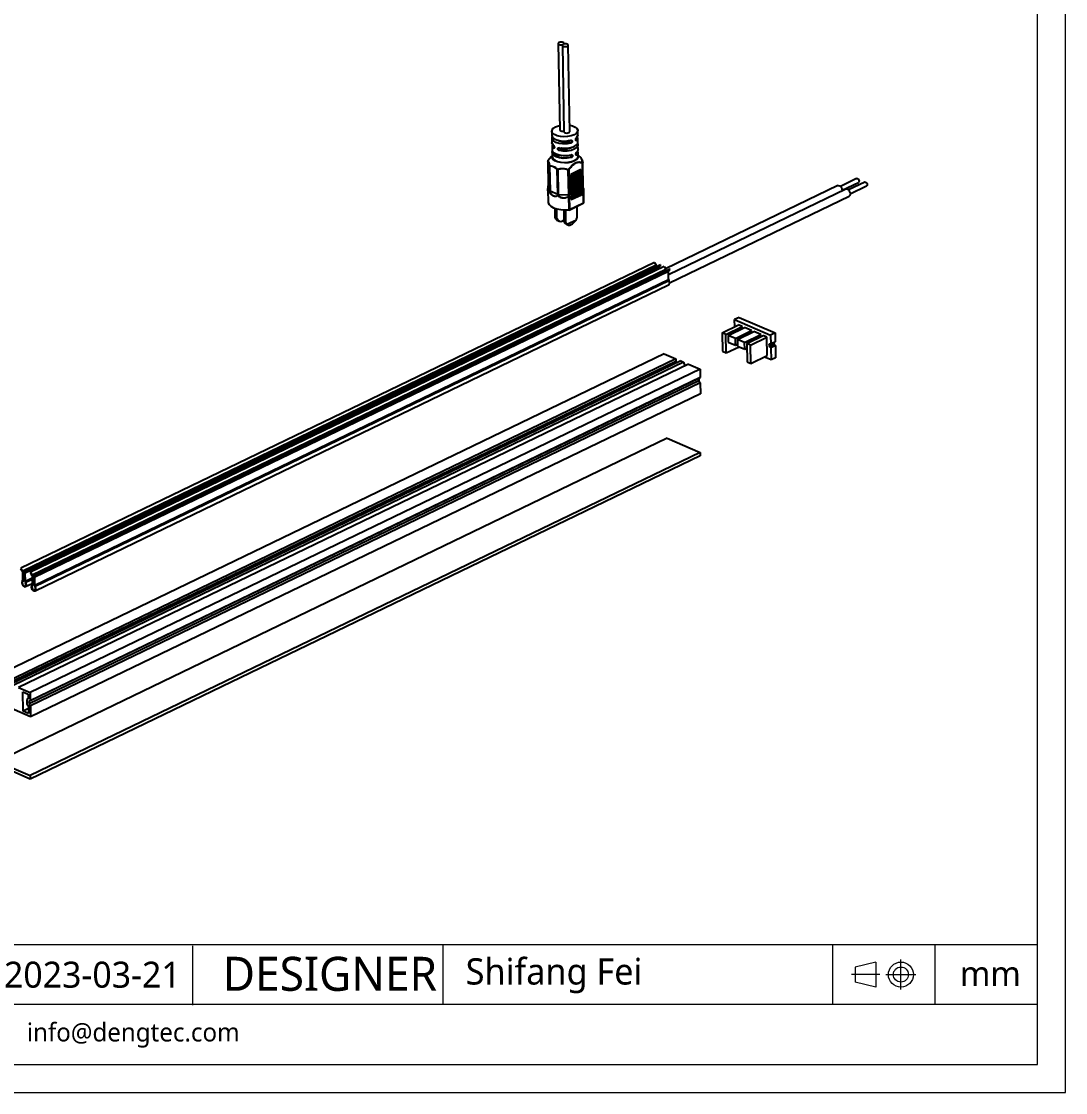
# Model space of a CAD drawing. Header units: millimetres. Extents: x 978 to 1917, y -47 to 489.
# Drawn here: x 1289.3 to 1450.3, y -46.7 to 118.5 of the extents above; entities that cross this region are included whole.
import ezdxf

# ---------------------------------------------------------------- set-up
doc = ezdxf.new("R2010")
doc.units = ezdxf.units.MM
doc.layers.get('Defpoints').update_dxf_attribs({"color": 6, "lineweight": 9})
doc.layers.add('SolidLine', color=7, linetype='Continuous', lineweight=30)
doc.styles.add('微软雅黑-Light', font='')
doc.styles.get('微软雅黑-Light').set_extended_font_data('Microsoft YaHei Light')

msp = doc.modelspace()

# ---------------------------------------------------------------- linework, layer by layer
at = {"layer": 'Defpoints'}
for p, q in [((1003.22, -23.873), (1445.975, -23.873)), ((1315.683, -24.057), (1315.683, -33.221)), ((1354.289, -23.873), (1354.289, -33.13)), ((1414.381, -23.873), (1414.381, -33.13)), ((1430.179, -23.873), (1430.179, -33.13)), ((1424.939, -30.816), (1424.939, -26.187)), ((1421.084, -26.573), (1417.904, -27.344)), ((1417.904, -27.344), (1417.904, -29.659)), ((1421.096, -26.569), (1421.096, -30.43)), ((1421.693, -28.501), (1417.307, -28.501)), ((1421.096, -30.43), (1417.904, -29.659)), ((1422.625, -28.501), (1427.253, -28.501)), ((1445.975, -33.13), (1072.641, -33.13))]:
    msp.add_line(p, q, dxfattribs=at)
for points in [[(1450.34, -46.706), (1450.34, 271.894), (998.9, 271.894), (998.9, -46.706)], [(1446.02, -42.386), (1446.02, 267.574), (1003.22, 267.574), (1003.22, -42.386)]]:
    msp.add_lwpolyline(points, close=True, dxfattribs=at)
for radius in [1.928, 1.157]:
    msp.add_circle((1424.939, -28.501), radius, dxfattribs=at)
at = {"layer": 'SolidLine', "color": 7, "linetype": 'Continuous', "lineweight": 25}
for p, q in [((1372.086, 115.093), (1372.318, 101.753)), ((1372.739, 114.811), (1372.971, 101.47)), ((1372.755, 114.924), (1372.791, 114.909)), ((1372.755, 114.924), (1372.756, 114.868)), ((1372.97, 114.995), (1372.934, 115.01)), ((1372.987, 114.999), (1372.986, 115.108)), ((1373.871, 101.486), (1373.639, 114.826)), ((1371.095, 101.585), (1371.106, 100.918)), ((1375.106, 100.987), (1375.094, 101.654)), ((1371.114, 100.473), (1371.126, 99.806)), ((1371.133, 99.361), (1371.145, 98.694)), ((1374.038, 99.71), (1373.452, 99.962)), ((1375.125, 99.876), (1375.114, 100.543)), ((1375.144, 98.764), (1375.133, 99.431)), ((1371.035, 97.65), (1370.494, 97.007)), ((1371.161, 97.788), (1371.028, 97.656)), ((1371.153, 98.25), (1371.164, 97.615)), ((1371.377, 98.277), (1371.378, 98.254)), ((1372.825, 98.838), (1372.254, 98.563)), ((1374.076, 97.486), (1373.906, 97.56)), ((1374.129, 97.844), (1374.293, 97.773)), ((1374.927, 98.315), (1374.927, 98.336)), ((1375.163, 97.684), (1375.152, 98.319)), ((1375.606, 97.442), (1375.16, 97.858)), ((1370.471, 96.944), (1370.537, 93.112)), ((1370.472, 96.937), (1370.539, 93.105)), ((1370.799, 92.367), (1370.733, 96.193)), ((1370.761, 96.168), (1370.828, 92.342)), ((1375.924, 92.784), (1375.858, 96.616)), ((1375.953, 92.817), (1375.886, 96.649)), ((1372.017, 91.828), (1371.95, 95.654)), ((1372.007, 95.642), (1372.073, 91.816)), ((1373.702, 91.738), (1373.636, 95.57)), ((1373.72, 95.585), (1373.787, 91.753)), ((1375.589, 95.631), (1374.019, 94.873)), ((1374.019, 94.873), (1374.021, 94.744)), ((1375.592, 95.453), (1374.022, 94.695)), ((1374.022, 94.695), (1374.024, 94.566)), ((1375.595, 95.275), (1374.025, 94.517)), ((1374.025, 94.517), (1374.027, 94.388)), ((1375.598, 95.097), (1374.028, 94.339)), ((1374.028, 94.339), (1374.03, 94.21)), ((1375.602, 94.919), (1374.031, 94.162)), ((1375.605, 94.742), (1374.034, 93.984)), ((1375.608, 94.564), (1374.037, 93.806)), ((1374.039, 94.747), (1375.609, 95.505)), ((1375.611, 94.386), (1374.04, 93.628)), ((1374.042, 94.569), (1375.612, 95.327)), ((1375.614, 94.208), (1374.043, 93.45)), ((1374.045, 94.391), (1375.616, 95.149)), ((1374.048, 94.213), (1375.619, 94.971)), ((1374.051, 94.035), (1375.622, 94.793)), ((1374.054, 93.857), (1375.625, 94.615)), ((1374.057, 93.68), (1375.628, 94.437)), ((1374.06, 93.502), (1375.631, 94.26)), ((1418.111, 94.262), (1415.605, 93.053)), ((1370.539, 93.105), (1370.799, 92.367)), ((1374.031, 94.162), (1374.033, 94.032)), ((1374.034, 93.984), (1374.036, 93.855)), ((1374.037, 93.806), (1374.039, 93.677)), ((1374.04, 93.628), (1374.042, 93.499)), ((1374.043, 93.45), (1374.046, 93.321)), ((1375.617, 94.03), (1374.046, 93.272)), ((1374.046, 93.272), (1374.049, 93.143)), ((1375.62, 93.852), (1374.049, 93.094)), ((1374.049, 93.094), (1374.052, 92.965)), ((1375.623, 93.674), (1374.053, 92.916)), ((1374.053, 92.916), (1374.055, 92.787)), ((1375.626, 93.496), (1374.056, 92.739)), ((1374.056, 92.739), (1374.058, 92.61)), ((1375.629, 93.319), (1374.059, 92.561)), ((1374.059, 92.561), (1374.061, 92.432)), ((1375.632, 93.141), (1374.062, 92.383)), ((1374.064, 93.324), (1375.634, 94.082)), ((1375.636, 92.963), (1374.065, 92.205)), ((1374.067, 93.146), (1375.637, 93.904)), ((1375.639, 92.785), (1374.068, 92.027)), ((1374.07, 92.968), (1375.64, 93.726)), ((1375.642, 92.607), (1374.071, 91.849)), ((1374.073, 92.79), (1375.643, 93.548)), ((1374.076, 92.612), (1375.647, 93.37)), ((1374.079, 92.434), (1375.65, 93.192)), ((1374.082, 92.257), (1375.653, 93.014)), ((1374.085, 92.079), (1375.656, 92.837)), ((1374.088, 91.901), (1375.659, 92.659)), ((1375.977, 90.507), (1375.94, 92.631)), ((1375.967, 92.681), (1375.966, 92.685)), ((1375.967, 92.656), (1376.004, 90.532)), ((1376.034, 90.728), (1376.002, 92.589)), ((1415.199, 93.162), (1388.627, 80.34)), ((1416.452, 92.621), (1389.096, 79.421)), ((1415.888, 92.467), (1418.393, 93.676)), ((1419.363, 93.721), (1416.858, 92.512)), ((1417.141, 91.926), (1419.646, 93.135)), ((1370.503, 92.493), (1370.535, 90.633)), ((1370.828, 92.342), (1372.017, 91.828)), ((1372.073, 91.816), (1373.702, 91.738)), ((1373.76, 89.449), (1373.723, 91.573)), ((1373.777, 91.587), (1373.814, 89.463)), ((1374.062, 92.383), (1374.064, 92.254)), ((1374.065, 92.205), (1374.067, 92.076)), ((1374.068, 92.027), (1374.07, 91.898)), ((1374.071, 91.849), (1374.073, 91.72)), ((1375.645, 92.429), (1374.074, 91.671)), ((1374.074, 91.671), (1374.076, 91.542)), ((1375.648, 92.251), (1374.077, 91.494)), ((1374.077, 91.494), (1374.08, 91.364)), ((1375.651, 92.074), (1374.08, 91.316)), ((1374.08, 91.316), (1374.083, 91.187)), ((1375.654, 91.896), (1374.084, 91.138)), ((1374.084, 91.138), (1374.086, 91.009)), ((1374.091, 91.723), (1375.662, 92.481)), ((1374.094, 91.545), (1375.665, 92.303)), ((1374.098, 91.367), (1375.668, 92.125)), ((1374.101, 91.189), (1375.671, 91.947)), ((1374.104, 91.012), (1375.674, 91.769)), ((1389.259, 78.167), (1416.973, 91.54)), ((1371.625, 88.216), (1371.6, 89.664)), ((1371.894, 88.1), (1371.868, 89.584)), ((1373.014, 87.616), (1372.983, 89.427)), ((1373.283, 87.5), (1373.249, 89.423)), ((1373.786, 89.404), (1375.949, 90.447)), ((1373.814, 89.463), (1375.977, 90.507)), ((1375.028, 88.342), (1374.999, 89.989)), ((1376.004, 90.532), (1376.034, 90.728)), ((1371.625, 88.216), (1371.894, 88.1)), ((1372.017, 87.778), (1372.237, 87.683)), ((1373.014, 87.616), (1373.283, 87.5)), ((1373.44, 87.218), (1374.883, 87.914)), ((1373.358, 87.199), (1373.578, 87.104)), ((1386.946, 81.324), (1289.218, 34.167)), ((1386.946, 81.324), (1387.217, 80.879)), ((1387.217, 80.879), (1289.489, 33.723)), ((1387.261, 80.735), (1289.533, 33.579)), ((1387.619, 80.581), (1289.891, 33.424)), ((1387.639, 80.635), (1289.911, 33.478)), ((1387.847, 80.934), (1290.119, 33.778)), ((1387.899, 80.85), (1290.171, 33.693)), ((1388.413, 80.69), (1290.686, 33.533)), ((1388.685, 80.245), (1290.957, 33.089)), ((1388.729, 80.102), (1291.001, 32.945)), ((1389.087, 79.947), (1291.359, 32.79)), ((1389.106, 80.001), (1291.379, 32.844)), ((1389.314, 80.301), (1291.587, 33.144)), ((1389.366, 80.216), (1291.638, 33.059)), ((1387.261, 80.735), (1387.263, 80.653)), ((1387.624, 80.309), (1387.619, 80.581)), ((1387.639, 80.635), (1387.899, 80.85)), ((1387.899, 80.85), (1387.847, 80.934)), ((1388.413, 80.69), (1388.685, 80.245)), ((1388.729, 80.102), (1388.73, 80.019)), ((1389.109, 78.659), (1389.087, 79.947)), ((1389.106, 80.001), (1389.366, 80.216)), ((1389.366, 80.216), (1389.314, 80.301)), ((1389.109, 78.659), (1291.381, 31.502)), ((1291.392, 30.691), (1389.119, 77.848)), ((1389.159, 78.487), (1291.432, 31.33)), ((1399.995, 72.849), (1399.297, 72.513)), ((1399.995, 72.849), (1405.543, 70.453)), ((1397.384, 70.467), (1399.897, 71.679)), ((1397.957, 70.219), (1400.47, 71.432)), ((1398.297, 70.072), (1400.81, 71.285)), ((1399.297, 72.513), (1404.845, 70.116)), ((1399.316, 71.399), (1399.297, 72.513)), ((1400.47, 71.432), (1399.897, 71.679)), ((1400.475, 71.124), (1400.47, 71.432)), ((1401.92, 70.806), (1400.81, 71.285)), ((1397.957, 70.219), (1397.384, 70.467)), ((1397.384, 70.467), (1397.434, 67.621)), ((1398.007, 67.374), (1397.957, 70.219)), ((1398.297, 70.072), (1398.315, 69.05)), ((1399.407, 69.593), (1398.297, 70.072)), ((1399.407, 69.593), (1401.92, 70.806)), ((1399.424, 68.57), (1399.407, 69.593)), ((1399.729, 69.454), (1402.242, 70.667)), ((1400.838, 68.975), (1399.729, 69.454)), ((1399.729, 69.454), (1399.747, 68.431)), ((1400.838, 68.975), (1403.351, 70.187)), ((1401.178, 68.828), (1403.691, 70.04)), ((1401.751, 68.58), (1404.264, 69.793)), ((1401.925, 70.514), (1401.92, 70.806)), ((1403.351, 70.187), (1402.242, 70.667)), ((1403.357, 69.879), (1403.351, 70.187)), ((1404.264, 69.793), (1403.691, 70.04)), ((1404.314, 66.947), (1404.264, 69.793)), ((1405.543, 70.453), (1404.845, 70.116)), ((1404.845, 70.116), (1404.869, 68.738)), ((1405.543, 70.453), (1405.567, 69.074)), ((1398.007, 67.374), (1399.985, 68.328)), ((1398.315, 69.05), (1399.424, 68.57)), ((1399.424, 68.57), (1399.742, 68.723)), ((1399.747, 68.431), (1400.856, 67.952)), ((1400.856, 67.952), (1400.838, 68.975)), ((1400.856, 67.952), (1401.191, 68.113)), ((1401.195, 67.897), (1400.956, 68)), ((1401.751, 68.58), (1401.178, 68.828)), ((1401.178, 68.828), (1401.228, 65.982)), ((1401.801, 65.735), (1401.751, 68.58)), ((1405.338, 68.953), (1404.64, 68.616)), ((1404.64, 68.616), (1404.642, 68.482)), ((1404.642, 68.482), (1405.34, 68.819)), ((1404.869, 68.738), (1404.815, 68.761)), ((1405.523, 68.52), (1404.825, 68.183)), ((1404.825, 68.183), (1404.879, 68.159)), ((1404.869, 68.738), (1405.567, 69.074)), ((1405.577, 68.496), (1404.879, 68.159)), ((1404.879, 68.159), (1404.911, 66.292)), ((1405.338, 68.964), (1405.338, 68.953)), ((1405.34, 68.819), (1405.338, 68.953)), ((1405.577, 68.496), (1405.523, 68.52)), ((1405.577, 68.496), (1405.609, 66.629)), ((1388.447, 67.238), (1285.134, 17.387)), ((1390.236, 66.465), (1286.924, 16.614)), ((1390.988, 66.14), (1287.676, 16.289)), ((1388.447, 67.238), (1390.236, 66.465)), ((1390.236, 66.465), (1390.243, 66.065)), ((1390.988, 66.14), (1391.417, 65.955)), ((1397.434, 67.621), (1398.007, 67.374)), ((1401.801, 65.735), (1404.314, 66.947)), ((1404.911, 66.292), (1403.879, 66.738)), ((1405.609, 66.629), (1404.911, 66.292)), ((1390.243, 66.065), (1286.931, 16.214)), ((1391.417, 65.955), (1288.105, 16.104)), ((1392.169, 65.63), (1288.857, 15.779)), ((1393.959, 64.857), (1290.647, 15.006)), ((1389.926, 65.912), (1389.931, 65.631)), ((1391.417, 65.955), (1391.639, 65.374)), ((1392.169, 65.63), (1393.959, 64.857)), ((1393.959, 64.857), (1393.981, 63.568)), ((1401.228, 65.982), (1401.801, 65.735)), ((1393.77, 63.437), (1290.458, 13.585)), ((1393.776, 63.084), (1290.464, 13.233)), ((1393.981, 63.568), (1290.669, 13.716)), ((1393.981, 63.568), (1393.77, 63.437)), ((1393.77, 63.437), (1393.776, 63.084)), ((1393.776, 63.084), (1393.995, 62.767)), ((1393.995, 62.767), (1290.683, 12.916)), ((1393.995, 62.767), (1394.025, 61.078)), ((1394.025, 61.078), (1290.712, 11.226)), ((1388.886, 54.231), (1285.574, 4.38)), ((1388.886, 54.231), (1393.969, 52.035)), ((1393.969, 52.035), (1290.657, 2.184)), ((1393.978, 51.502), (1290.666, 1.651)), ((1393.969, 52.035), (1393.978, 51.502)), ((1289.169, 34.126), (1289.44, 33.682)), ((1289.218, 34.167), (1289.489, 33.723)), ((1289.462, 33.61), (1289.484, 32.321)), ((1289.533, 33.579), (1289.556, 32.29)), ((1289.842, 32.167), (1289.82, 33.455)), ((1289.86, 33.563), (1290.119, 33.778)), ((1289.914, 32.136), (1289.891, 33.424)), ((1289.911, 33.478), (1290.171, 33.693)), ((1290.171, 33.693), (1290.119, 33.778)), ((1290.686, 33.533), (1290.636, 33.492)), ((1290.636, 33.492), (1290.907, 33.048)), ((1290.686, 33.533), (1290.957, 33.089)), ((1291.327, 32.929), (1291.587, 33.144)), ((1291.379, 32.844), (1291.638, 33.059)), ((1291.638, 33.059), (1291.587, 33.144)), ((1289.924, 31.325), (1290.95, 31.82)), ((1290.929, 32.976), (1290.952, 31.687)), ((1291.001, 32.945), (1291.023, 31.657)), ((1291.31, 31.533), (1291.287, 32.821)), ((1291.381, 31.502), (1291.359, 32.79)), ((1288.857, 15.779), (1290.647, 15.006)), ((1289.56, 12.121), (1289.508, 15.1)), ((1289.508, 15.1), (1290.332, 14.745)), ((1290.647, 15.006), (1290.669, 13.716)), ((1290.712, 11.226), (1285.2, 13.607)), ((1290.344, 14.042), (1290.133, 13.911)), ((1290.133, 13.911), (1290.146, 13.185)), ((1290.332, 14.745), (1290.344, 14.042)), ((1290.669, 13.716), (1290.458, 13.585)), ((1290.458, 13.585), (1290.464, 13.233)), ((1290.464, 13.233), (1290.683, 12.916)), ((1290.37, 12.512), (1289.56, 12.121)), ((1290.383, 11.766), (1289.56, 12.121)), ((1290.146, 13.185), (1290.364, 12.868)), ((1290.364, 12.868), (1290.383, 11.766)), ((1290.683, 12.916), (1290.712, 11.226)), ((1285.574, 4.38), (1290.657, 2.184)), ((1290.666, 1.651), (1285.583, 3.846)), ((1290.657, 2.184), (1290.666, 1.651))]:
    msp.add_line(p, q, dxfattribs=at)
at = {"layer": 'SolidLine', "color": 8, "linetype": 'Continuous', "lineweight": 25}
for p, q in [((1374.255, 99.996), (1373.939, 100.133)), ((1374.789, 100.183), (1374.91, 100.131)), ((1371.36, 98.949), (1371.483, 99.009)), ((1372.336, 98.99), (1372.026, 98.841)), ((1374.828, 97.96), (1374.949, 97.907)), ((1289.84, 32.275), (1289.493, 32.108)), ((1289.838, 32.426), (1289.556, 32.29)), ((1290.935, 32.629), (1289.914, 32.136)), ((1290.939, 32.434), (1289.964, 31.964)), ((1291.308, 31.642), (1290.96, 31.474)), ((1291.305, 31.793), (1291.023, 31.657))]:
    msp.add_line(p, q, dxfattribs=at)
at = {"layer": 'SolidLine', "color": 7, "linetype": 'Continuous', "lineweight": 25, "flags": 128}
for points in [[(1372.934, 115.01), (1372.984, 115.091), (1372.961, 115.173), (1372.868, 115.244), (1372.721, 115.291), (1372.543, 115.306), (1372.364, 115.288), (1372.214, 115.24), (1372.115, 115.168), (1372.086, 115.086), (1372.131, 115.006), (1372.241, 114.941), (1372.4, 114.903), (1372.581, 114.897), (1372.755, 114.924)], [(1372.791, 114.909), (1372.741, 114.828), (1372.764, 114.746), (1372.856, 114.675), (1373.004, 114.628), (1373.181, 114.613), (1373.36, 114.63), (1373.511, 114.679), (1373.609, 114.751), (1373.639, 114.833), (1373.594, 114.913), (1373.484, 114.978), (1373.324, 115.016), (1373.143, 115.022), (1372.97, 114.995)], [(1373.854, 102.475), (1374.273, 102.374), (1374.68, 102.198), (1374.959, 101.975), (1375.087, 101.724), (1375.054, 101.463), (1374.862, 101.216), (1374.526, 101.001), (1374.075, 100.836), (1373.544, 100.735), (1372.977, 100.705), (1372.419, 100.75), (1371.916, 100.865), (1371.509, 101.041), (1371.23, 101.264), (1371.102, 101.515), (1371.135, 101.775), (1371.327, 102.023), (1371.663, 102.238), (1371.663, 102.238)], [(1371.663, 102.238), (1372.114, 102.403), (1372.306, 102.449)], [(1371.106, 100.918), (1371.136, 100.769), (1371.337, 100.502), (1371.71, 100.279), (1372.219, 100.121), (1372.815, 100.044), (1373.438, 100.056), (1374.03, 100.154)], [(1372.318, 101.753), (1372.318, 101.746), (1372.363, 101.665), (1372.473, 101.601), (1372.632, 101.563), (1372.814, 101.557), (1372.969, 101.579)], [(1372.971, 101.47), (1372.996, 101.406), (1373.088, 101.335), (1373.236, 101.288), (1373.413, 101.273), (1373.592, 101.29), (1373.743, 101.339), (1373.841, 101.411), (1373.871, 101.486)], [(1375.106, 100.987), (1375.086, 100.851), (1374.902, 100.575)], [(1371.352, 99.394), (1371.153, 99.662), (1371.126, 99.806)], [(1374.038, 99.71), (1373.446, 99.611), (1372.822, 99.599), (1372.227, 99.676), (1371.718, 99.834), (1371.344, 100.057), (1371.143, 100.325), (1371.134, 100.61), (1371.17, 100.696)], [(1371.19, 99.585), (1371.155, 99.502), (1371.161, 99.217), (1371.36, 98.949)], [(1372.247, 99.008), (1372.843, 98.932), (1373.467, 98.945), (1374.057, 99.045), (1374.557, 99.222), (1374.918, 99.46), (1375.104, 99.735), (1375.125, 99.876)], [(1375.069, 99.652), (1375.105, 99.575), (1375.112, 99.29), (1374.925, 99.015), (1374.565, 98.778), (1374.065, 98.6), (1373.474, 98.5), (1372.851, 98.487), (1372.254, 98.563)], [(1374.91, 100.131), (1375.094, 100.406), (1375.084, 100.691), (1375.05, 100.764)], [(1371.145, 98.694), (1371.174, 98.546), (1371.375, 98.279), (1371.749, 98.055), (1372.258, 97.898), (1372.853, 97.821), (1373.477, 97.832), (1374.069, 97.931)], [(1375.162, 97.767), (1375.18, 97.698), (1375.146, 97.435), (1374.952, 97.184), (1374.613, 96.967), (1374.156, 96.8), (1373.619, 96.698), (1373.046, 96.668), (1372.482, 96.713), (1371.973, 96.829), (1371.56, 97.007), (1371.278, 97.233), (1371.149, 97.487), (1371.162, 97.697)], [(1371.164, 97.615), (1371.171, 97.545), (1371.299, 97.294), (1371.578, 97.071), (1371.985, 96.895), (1372.488, 96.78), (1373.046, 96.735), (1373.613, 96.765), (1374.144, 96.866), (1374.595, 97.031), (1374.931, 97.246), (1375.123, 97.494), (1375.163, 97.684)], [(1374.076, 97.486), (1373.485, 97.388), (1372.861, 97.376), (1372.266, 97.453), (1371.756, 97.611), (1371.383, 97.834), (1371.182, 98.101), (1371.173, 98.386), (1371.209, 98.473)], [(1371.378, 98.254), (1371.41, 98.105), (1371.591, 97.877), (1371.913, 97.686), (1372.349, 97.55), (1372.857, 97.48), (1373.392, 97.484), (1373.906, 97.56)], [(1374.849, 98.069), (1374.917, 98.219), (1374.927, 98.315)], [(1375.144, 98.764), (1375.124, 98.627), (1374.941, 98.352)], [(1374.949, 97.907), (1375.132, 98.183), (1375.123, 98.468), (1375.088, 98.54)], [(1370.489, 97.004), (1370.491, 97.005), (1370.494, 97.007)], [(1374.019, 94.873), (1374.035, 94.857), (1374.048, 94.837), (1374.057, 94.814), (1374.06, 94.791), (1374.057, 94.771), (1374.049, 94.755), (1374.037, 94.746), (1374.021, 94.744)], [(1374.022, 94.695), (1374.038, 94.679), (1374.051, 94.659), (1374.06, 94.636), (1374.063, 94.613), (1374.06, 94.593), (1374.052, 94.577), (1374.04, 94.568), (1374.024, 94.566)], [(1374.025, 94.517), (1374.041, 94.501), (1374.054, 94.481), (1374.063, 94.458), (1374.066, 94.435), (1374.064, 94.415), (1374.056, 94.399), (1374.043, 94.39), (1374.027, 94.388)], [(1374.028, 94.339), (1374.044, 94.324), (1374.057, 94.303), (1374.066, 94.28), (1374.069, 94.258), (1374.067, 94.237), (1374.059, 94.222), (1374.046, 94.212), (1374.03, 94.21)], [(1375.589, 95.631), (1375.605, 95.615), (1375.619, 95.595), (1375.627, 95.572), (1375.63, 95.549), (1375.628, 95.529), (1375.62, 95.513), (1375.609, 95.505)], [(1375.592, 95.453), (1375.608, 95.437), (1375.622, 95.417), (1375.63, 95.394), (1375.634, 95.371), (1375.631, 95.351), (1375.623, 95.335), (1375.612, 95.327)], [(1375.595, 95.275), (1375.612, 95.259), (1375.625, 95.239), (1375.633, 95.216), (1375.637, 95.193), (1375.634, 95.173), (1375.626, 95.157), (1375.616, 95.149)], [(1375.598, 95.097), (1375.615, 95.081), (1375.628, 95.061), (1375.637, 95.038), (1375.64, 95.015), (1375.637, 94.995), (1375.629, 94.979), (1375.619, 94.971)], [(1375.602, 94.919), (1375.618, 94.904), (1375.631, 94.883), (1375.64, 94.86), (1375.643, 94.838), (1375.64, 94.817), (1375.632, 94.802), (1375.622, 94.793)], [(1375.605, 94.742), (1375.621, 94.726), (1375.634, 94.705), (1375.643, 94.682), (1375.646, 94.66), (1375.643, 94.639), (1375.635, 94.624), (1375.625, 94.615)], [(1375.608, 94.564), (1375.624, 94.548), (1375.637, 94.527), (1375.646, 94.505), (1375.649, 94.482), (1375.647, 94.461), (1375.639, 94.446), (1375.628, 94.437)], [(1375.611, 94.386), (1375.627, 94.37), (1375.64, 94.35), (1375.649, 94.327), (1375.652, 94.304), (1375.65, 94.284), (1375.642, 94.268), (1375.631, 94.26)], [(1375.614, 94.208), (1375.63, 94.192), (1375.643, 94.172), (1375.652, 94.149), (1375.655, 94.126), (1375.653, 94.106), (1375.645, 94.09), (1375.634, 94.082)], [(1418.111, 94.262), (1418.158, 94.275), (1418.247, 94.258), (1418.336, 94.198), (1418.413, 94.102), (1418.465, 93.987), (1418.484, 93.869), (1418.469, 93.766), (1418.42, 93.694), (1418.393, 93.676)], [(1374.031, 94.162), (1374.047, 94.146), (1374.06, 94.125), (1374.069, 94.102), (1374.072, 94.08), (1374.07, 94.059), (1374.062, 94.044), (1374.049, 94.034), (1374.033, 94.032)], [(1374.034, 93.984), (1374.05, 93.968), (1374.063, 93.947), (1374.072, 93.925), (1374.075, 93.902), (1374.073, 93.881), (1374.065, 93.866), (1374.052, 93.857), (1374.036, 93.855)], [(1374.037, 93.806), (1374.053, 93.79), (1374.066, 93.77), (1374.075, 93.747), (1374.078, 93.724), (1374.076, 93.704), (1374.068, 93.688), (1374.055, 93.679), (1374.039, 93.677)], [(1374.04, 93.628), (1374.056, 93.612), (1374.07, 93.592), (1374.078, 93.569), (1374.082, 93.546), (1374.079, 93.526), (1374.071, 93.51), (1374.058, 93.501), (1374.042, 93.499)], [(1374.043, 93.45), (1374.06, 93.434), (1374.073, 93.414), (1374.081, 93.391), (1374.085, 93.368), (1374.082, 93.348), (1374.074, 93.332), (1374.061, 93.323), (1374.046, 93.321)], [(1374.046, 93.272), (1374.063, 93.256), (1374.076, 93.236), (1374.084, 93.213), (1374.088, 93.19), (1374.085, 93.17), (1374.077, 93.154), (1374.065, 93.145), (1374.049, 93.143)], [(1374.049, 93.094), (1374.066, 93.079), (1374.079, 93.058), (1374.088, 93.035), (1374.091, 93.012), (1374.088, 92.992), (1374.08, 92.976), (1374.068, 92.967), (1374.052, 92.965)], [(1374.053, 92.916), (1374.069, 92.901), (1374.082, 92.88), (1374.091, 92.857), (1374.094, 92.835), (1374.091, 92.814), (1374.083, 92.799), (1374.071, 92.789), (1374.055, 92.787)], [(1374.056, 92.739), (1374.072, 92.723), (1374.085, 92.702), (1374.094, 92.68), (1374.097, 92.657), (1374.094, 92.636), (1374.086, 92.621), (1374.074, 92.611), (1374.058, 92.61)], [(1374.059, 92.561), (1374.075, 92.545), (1374.088, 92.524), (1374.097, 92.502), (1374.1, 92.479), (1374.098, 92.459), (1374.09, 92.443), (1374.077, 92.434), (1374.061, 92.432)], [(1375.617, 94.03), (1375.633, 94.014), (1375.646, 93.994), (1375.655, 93.971), (1375.658, 93.948), (1375.656, 93.928), (1375.648, 93.912), (1375.637, 93.904)], [(1375.62, 93.852), (1375.636, 93.836), (1375.649, 93.816), (1375.658, 93.793), (1375.661, 93.77), (1375.659, 93.75), (1375.651, 93.734), (1375.64, 93.726)], [(1375.623, 93.674), (1375.639, 93.659), (1375.653, 93.638), (1375.661, 93.615), (1375.665, 93.592), (1375.662, 93.572), (1375.654, 93.556), (1375.643, 93.548)], [(1375.626, 93.496), (1375.643, 93.481), (1375.656, 93.46), (1375.664, 93.437), (1375.668, 93.415), (1375.665, 93.394), (1375.657, 93.379), (1375.647, 93.37)], [(1375.629, 93.319), (1375.646, 93.303), (1375.659, 93.282), (1375.667, 93.26), (1375.671, 93.237), (1375.668, 93.216), (1375.66, 93.201), (1375.65, 93.192)], [(1375.632, 93.141), (1375.649, 93.125), (1375.662, 93.104), (1375.671, 93.082), (1375.674, 93.059), (1375.671, 93.039), (1375.663, 93.023), (1375.653, 93.014)], [(1375.636, 92.963), (1375.652, 92.947), (1375.665, 92.927), (1375.674, 92.904), (1375.677, 92.881), (1375.674, 92.861), (1375.666, 92.845), (1375.656, 92.837)], [(1375.639, 92.785), (1375.655, 92.769), (1375.668, 92.749), (1375.677, 92.726), (1375.68, 92.703), (1375.677, 92.683), (1375.669, 92.667), (1375.659, 92.659)], [(1375.642, 92.607), (1375.658, 92.591), (1375.671, 92.571), (1375.68, 92.548), (1375.683, 92.525), (1375.681, 92.505), (1375.673, 92.489), (1375.662, 92.481)], [(1415.199, 93.162), (1415.287, 93.186), (1415.45, 93.155), (1415.615, 93.044), (1415.757, 92.868), (1415.853, 92.654), (1415.889, 92.436), (1415.884, 92.347)], [(1417.142, 91.895), (1417.106, 92.113), (1417.01, 92.327), (1416.868, 92.503), (1416.703, 92.614), (1416.539, 92.645), (1416.452, 92.621)], [(1419.363, 93.721), (1419.411, 93.733), (1419.5, 93.717), (1419.589, 93.656), (1419.666, 93.561), (1419.718, 93.446), (1419.737, 93.327), (1419.721, 93.224), (1419.673, 93.152), (1419.646, 93.135)], [(1374.062, 92.383), (1374.078, 92.367), (1374.091, 92.347), (1374.1, 92.324), (1374.103, 92.301), (1374.101, 92.281), (1374.093, 92.265), (1374.08, 92.256), (1374.064, 92.254)], [(1374.065, 92.205), (1374.081, 92.189), (1374.094, 92.169), (1374.103, 92.146), (1374.106, 92.123), (1374.104, 92.103), (1374.096, 92.087), (1374.083, 92.078), (1374.067, 92.076)], [(1374.068, 92.027), (1374.084, 92.011), (1374.097, 91.991), (1374.106, 91.968), (1374.109, 91.945), (1374.107, 91.925), (1374.099, 91.909), (1374.086, 91.9), (1374.07, 91.898)], [(1374.071, 91.849), (1374.087, 91.833), (1374.101, 91.813), (1374.109, 91.79), (1374.112, 91.767), (1374.11, 91.747), (1374.102, 91.731), (1374.089, 91.722), (1374.073, 91.72)], [(1374.074, 91.671), (1374.09, 91.656), (1374.104, 91.635), (1374.112, 91.612), (1374.116, 91.589), (1374.113, 91.569), (1374.105, 91.554), (1374.092, 91.544), (1374.076, 91.542)], [(1374.077, 91.494), (1374.094, 91.478), (1374.107, 91.457), (1374.115, 91.434), (1374.119, 91.412), (1374.116, 91.391), (1374.108, 91.376), (1374.096, 91.366), (1374.08, 91.364)], [(1374.08, 91.316), (1374.097, 91.3), (1374.11, 91.279), (1374.118, 91.257), (1374.122, 91.234), (1374.119, 91.213), (1374.111, 91.198), (1374.099, 91.189), (1374.083, 91.187)], [(1374.084, 91.138), (1374.1, 91.122), (1374.113, 91.102), (1374.122, 91.079), (1374.125, 91.056), (1374.122, 91.036), (1374.114, 91.02), (1374.102, 91.011), (1374.086, 91.009)], [(1375.645, 92.429), (1375.661, 92.413), (1375.674, 92.393), (1375.683, 92.37), (1375.686, 92.347), (1375.684, 92.327), (1375.676, 92.311), (1375.665, 92.303)], [(1375.648, 92.251), (1375.664, 92.236), (1375.677, 92.215), (1375.686, 92.192), (1375.689, 92.169), (1375.687, 92.149), (1375.679, 92.134), (1375.668, 92.125)], [(1375.651, 92.074), (1375.667, 92.058), (1375.68, 92.037), (1375.689, 92.014), (1375.692, 91.992), (1375.69, 91.971), (1375.682, 91.956), (1375.671, 91.947)], [(1375.654, 91.896), (1375.67, 91.88), (1375.684, 91.859), (1375.692, 91.837), (1375.695, 91.814), (1375.693, 91.793), (1375.685, 91.778), (1375.674, 91.769)], [(1370.535, 90.633), (1370.546, 90.532), (1370.679, 90.244), (1370.957, 89.979), (1371.365, 89.754), (1371.88, 89.581), (1372.473, 89.468), (1373.112, 89.424), (1373.76, 89.449)], [(1371.894, 88.1), (1372.031, 87.841), (1372.239, 87.682), (1372.497, 87.641), (1372.78, 87.721), (1373.01, 87.869)], [(1373.358, 87.199), (1373.151, 87.357), (1373.014, 87.616)], [(1389.119, 77.848), (1389.12, 77.848), (1389.217, 77.944), (1389.259, 78.102), (1389.239, 78.294), (1389.159, 78.487)], [(1404.64, 68.616), (1404.643, 68.658), (1404.652, 68.695), (1404.668, 68.726), (1404.69, 68.75), (1404.716, 68.766), (1404.747, 68.773), (1404.78, 68.772), (1404.815, 68.761)], [(1289.439, 32.191), (1289.365, 32.064), (1289.351, 31.887), (1289.4, 31.69), (1289.502, 31.508), (1289.64, 31.373), (1289.789, 31.308), (1289.925, 31.325), (1290.022, 31.421), (1290.064, 31.579), (1290.044, 31.771), (1289.964, 31.964)], [(1289.493, 32.108), (1289.434, 32.006), (1289.422, 31.864), (1289.461, 31.707), (1289.543, 31.561), (1289.653, 31.453), (1289.773, 31.401), (1289.881, 31.415), (1289.959, 31.492), (1289.993, 31.618), (1289.976, 31.772), (1289.913, 31.926)], [(1290.907, 31.557), (1290.833, 31.43), (1290.819, 31.253), (1290.867, 31.056), (1290.969, 30.874), (1291.107, 30.739), (1291.257, 30.674), (1291.392, 30.691), (1291.489, 30.787), (1291.532, 30.945), (1291.511, 31.137), (1291.432, 31.33)], [(1290.96, 31.474), (1290.901, 31.372), (1290.89, 31.23), (1290.929, 31.073), (1291.01, 30.927), (1291.121, 30.819), (1291.24, 30.767), (1291.349, 30.781), (1291.426, 30.858), (1291.46, 30.984), (1291.444, 31.138), (1291.38, 31.292)]]:
    msp.add_lwpolyline(points, dxfattribs=at)
at = {"layer": 'SolidLine', "color": 8, "linetype": 'Continuous', "lineweight": 25, "flags": 128}
for points in [[(1370.472, 96.937), (1370.471, 96.942), (1370.471, 96.944)], [(1370.528, 92.961), (1370.528, 92.958), (1370.53, 92.954)], [(1370.539, 93.105), (1370.537, 93.11), (1370.537, 93.112)], [(1376.004, 90.532), (1376.003, 90.515), (1376, 90.507)]]:
    msp.add_lwpolyline(points, dxfattribs=at)
at = {"layer": 'SolidLine', "color": 7, "linetype": 'Continuous', "lineweight": 25}
for centre, radius, start, end in [((1373.064, 102.068), 2.141, 244.18045, 280.4474), ((1373.12, 101.006), 2.188, 262.23731, 297.38672), ((1370.571, 96.945), 0.1, 144.28211, 180.99666), ((1370.573, 96.944), 0.101, 141.39309, 183.90955), ((1370.802, 96.184), 0.0696, 124.57149, 172.64572), ((1370.777, 96.215), 0.0496, 206.35644, 251.78047), ((1370.888, 96.203), 0.131, 163.23223, 195.78538), ((1375.754, 96.662), 0.114, 336.12754, 19.31228), ((1375.834, 96.656), 0.051, 13.01478, 58.34407), ((1375.786, 96.647), 0.1, 0.99666, 11.91923), ((1372.121, 95.591), 0.182, 138.21385, 159.83665), ((1372.012, 95.808), 0.165, 248.15513, 268.23832), ((1372.324, 95.777), 0.345, 190.70033, 202.94454), ((1371.49, 96.431), 2.312, 338.14336, 339.94936), ((1373.648, 95.753), 0.183, 266.1386, 293.30928), ((1373.502, 95.403), 0.284, 39.69255, 55.79479), ((1370.627, 92.948), 0.1, 172.3793, 176.71607), ((1370.528, 92.954), 0.00123, 226.77631, 274.74474), ((1375.922, 92.677), 0.0493, 290.81358, 335.33587), ((1375.868, 92.662), 0.1, 8.52947, 10.98828), ((1375.903, 92.654), 0.0871, 1.6008, 32.43853), ((1370.592, 92.337), 0.076, 147.24883, 179.75286), ((1370.666, 92.187), 0.0951, 153.24307, 182.14232), ((1370.844, 92.306), 0.0541, 208.4403, 249.68594), ((1370.854, 92.292), 0.0586, 191.55984, 215.44495), ((1370.843, 92.389), 0.0496, 206.35644, 251.78047), ((1370.829, 92.351), 0.0951, 256.01224, 267.66582), ((1371.346, 91.613), 0.131, 154.71371, 175.02055), ((1371.605, 91.534), 0.146, 166.65431, 185.81996), ((1372.107, 91.852), 0.144, 231.00969, 243.30864), ((1372.085, 91.93), 0.201, 250.00039, 266.39776), ((1372.079, 91.982), 0.165, 248.15513, 268.23832), ((1372.018, 91.97), 0.247, 275.66564, 282.81436), ((1373.418, 91.178), 0.705, 169.68526, 173.60491), ((1373.796, 91.346), 0.748, 184.40191, 188.12377), ((1373.827, 91.836), 0.283, 241.41316, 248.28897), ((1373.736, 91.825), 0.241, 259.47743, 279.77056), ((1373.715, 91.921), 0.183, 266.1386, 293.30928), ((1373.71, 91.735), 0.162, 274.37827, 294.24462), ((1416.795, 91.842), 0.351, 300.47958, 8.64539), ((1373.682, 89.432), 0.0793, 331.36014, 12.18669), ((1373.742, 89.494), 0.1, 275.36596, 295.75875), ((1373.747, 89.611), 0.162, 274.37827, 294.24462), ((1375.905, 90.538), 0.1, 295.75875, 341.96436), ((1375.959, 90.553), 0.0493, 290.81358, 335.33587), ((1372.354, 88.436), 0.761, 196.81111, 221.36911), ((1373.013, 88.785), 2.062, 335.01761, 347.61451), ((1374.011, 87.72), 0.761, 196.81111, 221.36911), ((1386.968, 80.724), 0.293, 2.167, 31.92982), ((1387.686, 80.587), 0.067, 134.39311, 185.07855), ((1388.436, 80.09), 0.293, 2.16699, 31.9298), ((1389.153, 79.953), 0.067, 134.39319, 185.07838), ((1388.401, 78.406), 0.819, 356.84516, 30.45384), ((1389.473, 78.672), 0.364, 182.1096, 210.56706), ((1404.991, 68.489), 0.348, 181.14524, 241.63699), ((1405.689, 68.826), 0.348, 181.14524, 241.63699), ((1289.315, 33.604), 0.147, 2.16698, 31.92989), ((1289.241, 33.568), 0.293, 2.167, 31.92982), ((1289.953, 33.467), 0.134, 134.39338, 185.07832), ((1289.958, 33.43), 0.067, 134.39311, 185.07855), ((1290.783, 32.97), 0.147, 2.16686, 31.92995), ((1290.708, 32.934), 0.293, 2.16699, 31.9298), ((1289.313, 32.307), 0.172, 317.23527, 4.65032), ((1289.316, 32.271), 0.24, 317.23531, 4.65032), ((1290.352, 32.186), 0.51, 182.10956, 210.56707), ((1290.278, 32.149), 0.364, 182.10957, 210.56704), ((1290.781, 31.674), 0.172, 317.23532, 4.65034), ((1290.784, 31.637), 0.24, 317.23527, 4.65037), ((1291.421, 32.833), 0.134, 134.39335, 185.07832), ((1291.819, 31.552), 0.51, 182.10958, 210.56704), ((1291.426, 32.796), 0.067, 134.39319, 185.07838), ((1291.745, 31.515), 0.364, 182.1096, 210.56706)]:
    msp.add_arc(centre, radius, start, end, dxfattribs=at)
at = {"layer": 'SolidLine', "color": 8, "linetype": 'Continuous', "lineweight": 25}
for centre, radius, start, end in [((1375.844, 96.656), 0.0425, 288.42432, 349.56575), ((1370.529, 92.949), 0.0044, 83.04423, 112.03007), ((1375.911, 92.825), 0.0425, 288.42432, 349.56575), ((1375.914, 92.677), 0.0529, 299.63623, 4.35948), ((1375.9, 92.666), 0.0684, 351.48102, 8.49443), ((1373.753, 89.456), 0.0615, 302.38681, 6.73887), ((1375.916, 90.499), 0.0615, 302.38681, 6.73887)]:
    msp.add_arc(centre, radius, start, end, dxfattribs=at)
at = {"layer": 'SolidLine', "color": 7, "linetype": 'Continuous', "lineweight": 25}
for centre, major_axis, ratio, start_param, end_param in [((1369.681, 92.652), (0.651, 0.916), 0.6096844, 5.4288989, 5.5927271), ((1376.881, 93.246), (0.728, 0.978), 0.6349237, 2.4529445, 2.6167726), ((1376.809, 93.277), (0.651, 0.916), 0.6096844, 2.4511344, 2.6149626), ((1369.869, 92.117), (0.743, 0.724), 0.7712559, 5.5593357, 5.6552706), ((1369.869, 92.117), (0.803, 0.663), 0.788788, 5.6262665, 5.7222013), ((1371.579, 91.379), (0.216, 0.993), 0.38363, 5.1675299, 5.2634647), ((1371.579, 91.379), (0.252, 0.985), 0.4313892, 5.1837633, 5.2796981), ((1372.759, 91.322), (0.768, 0.847), 0.6465074, 5.5163371, 5.6801653), ((1372.831, 91.291), (0.728, 0.978), 0.6349237, 5.4307089, 5.5945371), ((1372.335, 89.077), (0.086, 1.355), 0.7056034, 2.6185578, 2.8936326), ((1374.306, 88.225), (0.789, 1.086), 0.4851644, 2.9747927, 4.777234)]:
    msp.add_ellipse(centre, major_axis=major_axis, ratio=ratio, start_param=start_param, end_param=end_param, dxfattribs=at)
for points, knots in [([(1371.352, 99.394), (1371.366, 99.38), (1371.394, 99.351), (1371.436, 99.281), (1371.469, 99.201), (1371.486, 99.128), (1371.489, 99.088), (1371.489, 99.073)], [0, 0, 0, 0, 0.2237633, 0.4478355, 0.6643454, 0.8747214, 1, 1, 1, 1]), ([(1373.657, 100.095), (1373.649, 100.082), (1373.628, 100.046), (1373.569, 100.001), (1373.506, 99.972), (1373.465, 99.965), (1373.452, 99.962)], [0, 0, 0, 0, 0.1761964, 0.500532, 0.8437449, 1, 1, 1, 1]), ([(1374.03, 100.154), (1374.056, 100.159), (1374.109, 100.167), (1374.177, 100.147), (1374.226, 100.104), (1374.251, 100.05), (1374.253, 100.011), (1374.255, 99.996)], [0, 0, 0, 0, 0.2237573, 0.4478354, 0.6643386, 0.874713, 1, 1, 1, 1]), ([(1374.255, 99.996), (1374.253, 99.971), (1374.249, 99.92), (1374.215, 99.843), (1374.163, 99.777), (1374.101, 99.731), (1374.057, 99.716), (1374.038, 99.71)], [0, 0, 0, 0, 0.2075331, 0.415034, 0.6233562, 0.8349922, 1, 1, 1, 1]), ([(1374.778, 100.249), (1374.779, 100.275), (1374.781, 100.326), (1374.803, 100.408), (1374.835, 100.483), (1374.87, 100.541), (1374.893, 100.565), (1374.902, 100.575)], [0, 0, 0, 0, 0.2075231, 0.4150232, 0.6233576, 0.8349928, 1, 1, 1, 1]), ([(1374.91, 100.131), (1374.897, 100.121), (1374.87, 100.101), (1374.829, 100.109), (1374.798, 100.145), (1374.781, 100.196), (1374.779, 100.234), (1374.778, 100.249)], [0, 0, 0, 0, 0.2237658, 0.4478354, 0.6643383, 0.8747123, 1, 1, 1, 1]), ([(1371.489, 99.073), (1371.488, 99.049), (1371.486, 99.002), (1371.463, 98.952), (1371.43, 98.926), (1371.393, 98.925), (1371.37, 98.942), (1371.36, 98.949)], [0, 0, 0, 0, 0.2075304, 0.4150287, 0.623359, 0.834995, 1, 1, 1, 1]), ([(1372.026, 98.841), (1372.028, 98.865), (1372.032, 98.913), (1372.066, 98.968), (1372.119, 99.004), (1372.182, 99.017), (1372.227, 99.01), (1372.247, 99.008)], [0, 0, 0, 0, 0.2075231, 0.4150233, 0.6233555, 0.8349935, 1, 1, 1, 1]), ([(1372.254, 98.563), (1372.228, 98.571), (1372.174, 98.588), (1372.105, 98.645), (1372.055, 98.717), (1372.03, 98.785), (1372.027, 98.826), (1372.026, 98.841)], [0, 0, 0, 0, 0.2237617, 0.447837, 0.6643384, 0.8747129, 1, 1, 1, 1]), ([(1372.825, 98.838), (1372.821, 98.839), (1372.779, 98.843), (1372.708, 98.869), (1372.639, 98.92), (1372.617, 98.959), (1372.611, 98.969)], [0, 0, 0, 0, 0.0508297, 0.486755, 0.8638701, 1, 1, 1, 1]), ([(1373.906, 97.56), (1373.925, 97.566), (1373.974, 97.581), (1374.041, 97.63), (1374.095, 97.702), (1374.125, 97.777), (1374.128, 97.823), (1374.129, 97.844)], [0, 0, 0, 0, 0.1663108, 0.4003596, 0.6200999, 0.8304893, 1, 1, 1, 1]), ([(1374.069, 97.931), (1374.095, 97.935), (1374.147, 97.944), (1374.216, 97.924), (1374.265, 97.881), (1374.289, 97.826), (1374.292, 97.787), (1374.293, 97.773)], [0, 0, 0, 0, 0.2237573, 0.4478354, 0.6643386, 0.874713, 1, 1, 1, 1]), ([(1374.293, 97.773), (1374.291, 97.748), (1374.288, 97.697), (1374.254, 97.62), (1374.202, 97.554), (1374.14, 97.507), (1374.096, 97.493), (1374.076, 97.486)], [0, 0, 0, 0, 0.2075247, 0.4150263, 0.6233554, 0.8349921, 1, 1, 1, 1]), ([(1374.129, 97.844), (1374.128, 97.854), (1374.127, 97.887), (1374.114, 97.915), (1374.105, 97.935)], [0, 0, 0, 0, 0.30284191, 1, 1, 1, 1]), ([(1374.817, 98.026), (1374.818, 98.051), (1374.82, 98.103), (1374.842, 98.185), (1374.874, 98.26), (1374.909, 98.318), (1374.931, 98.342), (1374.941, 98.352)], [0, 0, 0, 0, 0.2075307, 0.4150291, 0.6233618, 0.8349952, 1, 1, 1, 1]), ([(1374.949, 97.907), (1374.935, 97.898), (1374.908, 97.878), (1374.868, 97.886), (1374.836, 97.922), (1374.82, 97.973), (1374.818, 98.011), (1374.817, 98.026)], [0, 0, 0, 0, 0.2237667, 0.4478373, 0.6643375, 0.8747211, 1, 1, 1, 1]), ([(1370.733, 96.193), (1370.727, 96.217), (1370.682, 96.429), (1370.591, 96.782), (1370.512, 96.885), (1370.472, 96.937)], [0, 0, 0, 0, 0.0590654, 0.5234756, 1, 1, 1, 1]), ([(1370.494, 97.007), (1370.533, 96.951), (1370.611, 96.841), (1370.708, 96.482), (1370.757, 96.266), (1370.762, 96.241)], [0, 0, 0, 0, 0.4765035, 0.941186, 1, 1, 1, 1]), ([(1371.95, 95.654), (1371.886, 95.709), (1371.645, 95.915), (1371.227, 96.144), (1370.905, 96.16), (1370.761, 96.168)], [0, 0, 0, 0, 0.16616949, 0.62726782, 1, 1, 1, 1]), ([(1370.762, 96.241), (1370.909, 96.232), (1371.239, 96.211), (1371.66, 95.978), (1371.913, 95.776), (1371.978, 95.719), (1371.986, 95.713)], [0, 0, 0, 0, 0.3723753, 0.8343119, 0.9816697, 1, 1, 1, 1]), ([(1371.986, 95.713), (1372.254, 95.767), (1372.586, 95.835), (1373.13, 95.791), (1373.421, 95.724), (1373.636, 95.647), (1373.662, 95.638)], [0, 0, 0, 0, 0.4867355, 0.6026523, 0.9521616, 1, 1, 1, 1]), ([(1373.662, 95.638), (1373.823, 95.845), (1374.153, 96.269), (1374.707, 96.707), (1375.138, 96.818), (1375.511, 96.812), (1375.715, 96.746), (1375.861, 96.7)], [0, 0, 0, 0, 0.2400678, 0.492975, 0.6951858, 0.7829621, 1, 1, 1, 1]), ([(1375.858, 96.616), (1375.654, 96.682), (1375.316, 96.792), (1374.724, 96.644), (1374.191, 96.209), (1373.875, 95.79), (1373.72, 95.585)], [0, 0, 0, 0, 0.3058989, 0.5066336, 0.7581317, 1, 1, 1, 1]), ([(1375.861, 96.7), (1375.819, 96.883), (1375.737, 97.247), (1375.648, 97.406), (1375.607, 97.442), (1375.606, 97.442)], [0, 0, 0, 0, 0.5011344, 0.9898353, 1, 1, 1, 1]), ([(1375.739, 97.182), (1375.745, 97.17), (1375.793, 97.085), (1375.842, 96.855), (1375.885, 96.656)], [0, 0, 0, 0, 0.13687078, 1, 1, 1, 1]), ([(1373.636, 95.57), (1373.61, 95.579), (1373.342, 95.678), (1372.778, 95.804), (1372.268, 95.697), (1372.007, 95.642)], [0, 0, 0, 0, 0.048099, 0.5125761, 1, 1, 1, 1]), ([(1370.516, 92.337), (1370.51, 92.388), (1370.496, 92.503), (1370.51, 92.713), (1370.524, 92.884), (1370.528, 92.949), (1370.528, 92.953)], [0, 0, 0, 0, 0.331113, 0.7492696, 0.984751, 1, 1, 1, 1]), ([(1370.53, 92.954), (1370.529, 92.95), (1370.526, 92.89), (1370.516, 92.73), (1370.507, 92.535), (1370.522, 92.426), (1370.529, 92.378)], [0, 0, 0, 0, 0.0148098, 0.2459074, 0.6646731, 1, 1, 1, 1]), ([(1370.537, 93.112), (1370.537, 93.1), (1370.538, 93.051), (1370.532, 93), (1370.528, 92.961)], [0, 0, 0, 0, 0.2490208, 1, 1, 1, 1]), ([(1375.966, 92.685), (1375.966, 92.683), (1375.97, 92.655), (1375.974, 92.642), (1375.978, 92.629)], [0, 0, 0, 0, 0.06836449, 1, 1, 1, 1]), ([(1376.001, 92.593), (1376.001, 92.596), (1376.001, 92.625), (1375.993, 92.653), (1375.985, 92.678)], [0, 0, 0, 0, 0.1066842, 1, 1, 1, 1]), ([(1370.571, 92.184), (1370.559, 92.205), (1370.536, 92.247), (1370.523, 92.307), (1370.516, 92.337)], [0, 0, 0, 0, 0.4993897, 1, 1, 1, 1]), ([(1370.529, 92.378), (1370.535, 92.349), (1370.548, 92.292), (1370.57, 92.251), (1370.581, 92.23)], [0, 0, 0, 0, 0.5006096, 1, 1, 1, 1]), ([(1370.806, 92.258), (1370.797, 92.226), (1370.776, 92.151), (1370.708, 92.099), (1370.631, 92.108), (1370.589, 92.16), (1370.571, 92.184)], [0, 0, 0, 0, 0.1748512, 0.3979073, 0.730851, 1, 1, 1, 1]), ([(1370.581, 92.23), (1370.598, 92.207), (1370.636, 92.156), (1370.706, 92.142), (1370.769, 92.184), (1370.788, 92.251), (1370.796, 92.28)], [0, 0, 0, 0, 0.2735276, 0.60889, 0.8298555, 1, 1, 1, 1]), ([(1371.215, 91.625), (1371.159, 91.666), (1371.033, 91.759), (1370.902, 91.949), (1370.829, 92.138), (1370.812, 92.228), (1370.806, 92.258)], [0, 0, 0, 0, 0.3001036, 0.6790951, 0.8925224, 1, 1, 1, 1]), ([(1370.825, 92.255), (1370.831, 92.228), (1370.849, 92.144), (1370.922, 91.97), (1371.051, 91.795), (1371.173, 91.708), (1371.227, 91.669)], [0, 0, 0, 0, 0.10426827, 0.31438288, 0.69512258, 1, 1, 1, 1]), ([(1371.459, 91.519), (1371.417, 91.532), (1371.332, 91.557), (1371.254, 91.602), (1371.215, 91.625)], [0, 0, 0, 0, 0.4993918, 1, 1, 1, 1]), ([(1371.227, 91.669), (1371.265, 91.648), (1371.34, 91.605), (1371.422, 91.58), (1371.462, 91.568)], [0, 0, 0, 0, 0.5006079, 1, 1, 1, 1]), ([(1372.042, 91.724), (1372.04, 91.718), (1372.027, 91.681), (1371.98, 91.61), (1371.845, 91.515), (1371.654, 91.483), (1371.513, 91.509), (1371.459, 91.519)], [0, 0, 0, 0, 0.02508816, 0.16718992, 0.3597353, 0.75408032, 1, 1, 1, 1]), ([(1371.462, 91.568), (1371.514, 91.557), (1371.647, 91.53), (1371.828, 91.555), (1371.957, 91.638), (1372.002, 91.702), (1372.015, 91.736), (1372.016, 91.741)], [0, 0, 0, 0, 0.24995888, 0.64698028, 0.83735739, 0.97574378, 1, 1, 1, 1]), ([(1372.718, 91.256), (1372.643, 91.273), (1372.474, 91.312), (1372.264, 91.427), (1372.107, 91.577), (1372.062, 91.679), (1372.042, 91.724)], [0, 0, 0, 0, 0.26914899, 0.6020927, 0.82514876, 1, 1, 1, 1]), ([(1372.073, 91.729), (1372.092, 91.688), (1372.136, 91.594), (1372.289, 91.458), (1372.491, 91.355), (1372.652, 91.32), (1372.725, 91.304)], [0, 0, 0, 0, 0.1701445, 0.39111, 0.7264724, 1, 1, 1, 1]), ([(1373.056, 91.24), (1372.999, 91.237), (1372.886, 91.232), (1372.774, 91.248), (1372.718, 91.256)], [0, 0, 0, 0, 0.5006103, 1, 1, 1, 1]), ([(1372.725, 91.304), (1372.779, 91.297), (1372.887, 91.282), (1372.996, 91.286), (1373.051, 91.288)], [0, 0, 0, 0, 0.4993904, 1, 1, 1, 1]), ([(1373.051, 91.288), (1373.118, 91.296), (1373.291, 91.316), (1373.506, 91.402), (1373.643, 91.516), (1373.682, 91.572), (1373.692, 91.588)], [0, 0, 0, 0, 0.2744521, 0.71122, 0.9206528, 1, 1, 1, 1]), ([(1373.723, 91.573), (1373.712, 91.556), (1373.673, 91.495), (1373.532, 91.369), (1373.307, 91.272), (1373.126, 91.249), (1373.056, 91.24)], [0, 0, 0, 0, 0.0814625, 0.2939482, 0.7291351, 1, 1, 1, 1])]:
    msp.add_open_spline(points, degree=3, knots=knots, dxfattribs=at)
at = {"layer": 'SolidLine', "color": 8, "linetype": 'Continuous', "lineweight": 25}
for points, knots in [([(1376.002, 92.589), (1376.002, 92.588), (1376.007, 92.557), (1375.99, 92.562), (1375.973, 92.619), (1375.968, 92.654), (1375.967, 92.656)], [0, 0, 0, 0, 0.0171698, 0.6315872, 0.9775937, 1, 1, 1, 1]), ([(1375.978, 92.629), (1375.979, 92.627), (1375.988, 92.589), (1375.996, 92.619), (1375.982, 92.675), (1375.976, 92.7)], [0, 0, 0, 0, 0.0373515, 0.5715533, 1, 1, 1, 1])]:
    msp.add_open_spline(points, degree=3, knots=knots, dxfattribs=at)

# ---------------------------------------------------------------- texts
at = {"layer": 'Defpoints', "style": '微软雅黑-Light'}
msp.add_text('DESIGNER', height=5.2452, dxfattribs=at).set_placement((1320.339, -31.013))
for s, insert, char_height, width, attachment_point in [('Shifang Fei', (1371.44, -28.7), 4.04959, 30.59969, 5), ('2023-03-21', (1286.604, -26.517), 4.0095, 25.55911, 1), ('mm', (1434.044, -26.433), 3.8568, 8.92692, 1), ('除非事先得到权利人的书面批准，否则不允许以任何形式复制或向第三方披露本文件中的数据和信息，德恩基 拥有所有产权。 info@dengtec.com', (1074.086, -37.873), 2.854, 372.68416, 4)]:
    msp.add_mtext(s, dxfattribs=dict(at, insert=insert, char_height=char_height, width=width, attachment_point=attachment_point))

doc.saveas('drawing.dxf')
